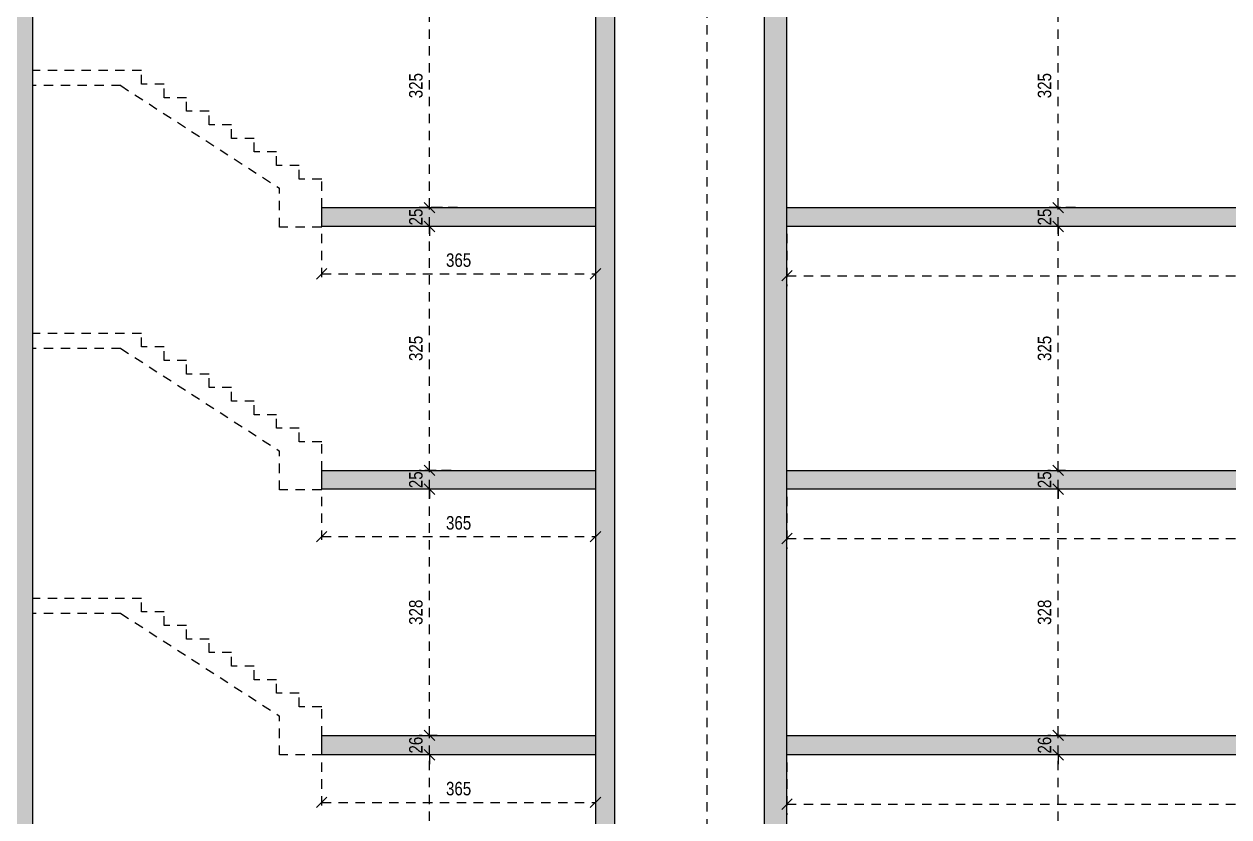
# Model space of a CAD drawing. Header units: millimetres. Extents: x -2171 to 1563, y -1758 to -1505.
# Drawn here: x 955.69 to 971.75, y -1622.66 to -1612.1 of the extents above; entities that cross this region are included whole.
import ezdxf

# ---------------------------------------------------------------- set-up
doc = ezdxf.new("R2010")
doc.units = ezdxf.units.MM
doc.header["$PDMODE"] = 32
for name, pattern in [('DASHED2', [0.375, 0.25, -0.125]), ('HIDDEN', [0.375, 0.25, -0.125]), ('HIDDEN2', [0.1875, 0.125, -0.0625])]:
    doc.linetypes.add(name, pattern=pattern)
doc.layers.get('Defpoints').update_dxf_attribs({"color": 6})
for name, color, linetype in [('AM_5', 7, 'Continuous'), ('Sect_Fill', 7, 'Continuous'), ('Sect_Line_Bold', 7, 'Continuous'), ('STAIRS', 9, 'Continuous')]:
    doc.layers.add(name, color=color, linetype=linetype)
doc.styles.add('1-100', font='arial.ttf', dxfattribs={"width": 0.8})
doc.dimstyles.new('Copy of 1-100', dxfattribs={"dimtxt": 0.18, "dimasz": 0.14, "dimexe": 0.14, "dimexo": 0.1, "dimgap": 0.09, "dimtad": 1, "dimdec": 0, "dimlfac": 100, "dimrnd": 5, "dimzin": 5, "dimdsep": 46, "dimtxsty": '1-100', "dimblk": 'OBLIQUE', "dimcen": 0.09, "dimclrd": 1, "dimclre": 1, "dimclrt": 2, "dimadec": 0, "dimazin": 0, "dimtfac": 1, "dimtdec": 0, "dimtix": 1, "dimtmove": 2, "dimatfit": 3, "dimfxl": 5, "dimfxlon": 1, "dimtolj": 1, "dimtzin": 5, "dimarcsym": 0})

# ---------------------------------------------------------------- blocks, each defined once
blk = doc.blocks.new('_Oblique')
at = {"color": 0, "linetype": 'ByBlock', "lineweight": -2}
blk.add_line((-0.5, -0.5), (0.5, 0.5), dxfattribs=at)
blk = doc.blocks.new('*D918')
at = {"layer": 'AM_5', "color": 1, "linetype": 'HIDDEN2', "lineweight": -2, "ltscale": 0.5, "transparency": 16777216}
blk.add_line((961.195, -1621.834), (960.955, -1621.834), dxfattribs=at)
at = {"layer": 'AM_5', "color": 1, "linetype": 'DASHED2', "lineweight": -2, "ltscale": 0.5, "transparency": 16777216}
blk.add_line((961.095, -1624.514), (961.095, -1621.834), dxfattribs=at)
at = {"layer": 'AM_5', "color": 1, "linetype": 'HIDDEN', "lineweight": -2, "ltscale": 0.5, "transparency": 16777216}
blk.add_line((961.337, -1624.514), (960.955, -1624.514), dxfattribs=at)
at = {"layer": 'Defpoints', "color": 0, "ltscale": 0.5, "transparency": 16777216}
for p in [(961.095, -1621.834), (961.295, -1621.834), (961.437, -1624.514)]:
    blk.add_point(p, dxfattribs=at)
at = {"layer": 'AM_5', "color": 1, "lineweight": -2, "ltscale": 0.5, "transparency": 16777216, "xscale": 0.14, "yscale": 0.14, "zscale": 0.14}
for p, rotation in [((961.095, -1621.834), 90), ((961.095, -1624.514), 270)]:
    blk.add_blockref('_Oblique', p, dxfattribs=dict(at, rotation=rotation))
at = {"layer": 'AM_5', "color": 2, "ltscale": 0.5, "transparency": 16777216, "insert": (960.913, -1623.174), "char_height": 0.18, "attachment_point": 5, "rotation": 90, "style": '1-100'}
blk.add_mtext('\\A1;268', dxfattribs=at)
blk = doc.blocks.new('*D919')
at = {"layer": 'AM_5', "color": 1, "linetype": 'HIDDEN2', "lineweight": -2, "ltscale": 0.5, "transparency": 16777216}
blk.add_line((961.195, -1621.574), (960.955, -1621.574), dxfattribs=at)
at = {"layer": 'AM_5', "color": 1, "linetype": 'DASHED2', "lineweight": -2, "ltscale": 0.5, "transparency": 16777216}
for p, q in [((961.095, -1621.574), (961.095, -1621.434)), ((961.095, -1621.834), (961.095, -1621.574)), ((961.095, -1621.834), (961.095, -1621.974))]:
    blk.add_line(p, q, dxfattribs=at)
at = {"layer": 'AM_5', "color": 1, "linetype": 'HIDDEN', "lineweight": -2, "ltscale": 0.5, "transparency": 16777216}
blk.add_line((961.195, -1621.834), (960.955, -1621.834), dxfattribs=at)
at = {"layer": 'Defpoints', "color": 0, "ltscale": 0.5, "transparency": 16777216}
for p in [(961.095, -1621.574), (961.295, -1621.574), (961.295, -1621.834)]:
    blk.add_point(p, dxfattribs=at)
at = {"layer": 'AM_5', "color": 1, "lineweight": -2, "ltscale": 0.5, "transparency": 16777216, "xscale": 0.14, "yscale": 0.14, "zscale": 0.14}
for p, rotation in [((961.095, -1621.574), 270), ((961.095, -1621.834), 90)]:
    blk.add_blockref('_Oblique', p, dxfattribs=dict(at, rotation=rotation))
at = {"layer": 'AM_5', "color": 2, "ltscale": 0.5, "transparency": 16777216, "insert": (960.913, -1621.704), "char_height": 0.18, "attachment_point": 5, "rotation": 90, "style": '1-100'}
blk.add_mtext('\\A1;26', dxfattribs=at)
blk = doc.blocks.new('*D920')
at = {"layer": 'AM_5', "color": 1, "linetype": 'HIDDEN2', "lineweight": -2, "ltscale": 0.5, "transparency": 16777216}
blk.add_line((961.43, -1618.294), (960.955, -1618.294), dxfattribs=at)
at = {"layer": 'AM_5', "color": 1, "linetype": 'DASHED2', "lineweight": -2, "ltscale": 0.5, "transparency": 16777216}
blk.add_line((961.095, -1621.574), (961.095, -1618.294), dxfattribs=at)
at = {"layer": 'AM_5', "color": 1, "linetype": 'HIDDEN', "lineweight": -2, "ltscale": 0.5, "transparency": 16777216}
blk.add_line((961.195, -1621.574), (960.955, -1621.574), dxfattribs=at)
at = {"layer": 'Defpoints', "color": 0, "ltscale": 0.5, "transparency": 16777216}
for p in [(961.095, -1618.294), (961.53, -1618.294), (961.295, -1621.574)]:
    blk.add_point(p, dxfattribs=at)
at = {"layer": 'AM_5', "color": 1, "lineweight": -2, "ltscale": 0.5, "transparency": 16777216, "xscale": 0.14, "yscale": 0.14, "zscale": 0.14}
for p, rotation in [((961.095, -1618.294), 90), ((961.095, -1621.574), 270)]:
    blk.add_blockref('_Oblique', p, dxfattribs=dict(at, rotation=rotation))
at = {"layer": 'AM_5', "color": 2, "ltscale": 0.5, "transparency": 16777216, "insert": (960.913, -1619.934), "char_height": 0.18, "attachment_point": 5, "rotation": 90, "style": '1-100'}
blk.add_mtext('\\A1;328', dxfattribs=at)
blk = doc.blocks.new('*D921')
at = {"layer": 'AM_5', "color": 1, "linetype": 'HIDDEN2', "lineweight": -2, "ltscale": 0.5, "transparency": 16777216}
blk.add_line((961.381, -1618.044), (960.955, -1618.044), dxfattribs=at)
at = {"layer": 'AM_5', "color": 1, "linetype": 'DASHED2', "lineweight": -2, "ltscale": 0.5, "transparency": 16777216}
for p, q in [((961.095, -1618.044), (961.095, -1617.904)), ((961.095, -1618.294), (961.095, -1618.044)), ((961.095, -1618.294), (961.095, -1618.434))]:
    blk.add_line(p, q, dxfattribs=at)
at = {"layer": 'AM_5', "color": 1, "linetype": 'HIDDEN', "lineweight": -2, "ltscale": 0.5, "transparency": 16777216}
blk.add_line((961.43, -1618.294), (960.955, -1618.294), dxfattribs=at)
at = {"layer": 'Defpoints', "color": 0, "ltscale": 0.5, "transparency": 16777216}
for p in [(961.095, -1618.044), (961.481, -1618.044), (961.53, -1618.294)]:
    blk.add_point(p, dxfattribs=at)
at = {"layer": 'AM_5', "color": 1, "lineweight": -2, "ltscale": 0.5, "transparency": 16777216, "xscale": 0.14, "yscale": 0.14, "zscale": 0.14}
for p, rotation in [((961.095, -1618.044), 270), ((961.095, -1618.294), 90)]:
    blk.add_blockref('_Oblique', p, dxfattribs=dict(at, rotation=rotation))
at = {"layer": 'AM_5', "color": 2, "ltscale": 0.5, "transparency": 16777216, "insert": (960.913, -1618.169), "char_height": 0.18, "attachment_point": 5, "rotation": 90, "style": '1-100'}
blk.add_mtext('\\A1;25', dxfattribs=at)
blk = doc.blocks.new('*D922')
at = {"layer": 'AM_5', "color": 1, "linetype": 'HIDDEN2', "lineweight": -2, "ltscale": 0.5, "transparency": 16777216}
blk.add_line((961.451, -1614.794), (960.955, -1614.794), dxfattribs=at)
at = {"layer": 'AM_5', "color": 1, "linetype": 'DASHED2', "lineweight": -2, "ltscale": 0.5, "transparency": 16777216}
blk.add_line((961.095, -1618.044), (961.095, -1614.794), dxfattribs=at)
at = {"layer": 'AM_5', "color": 1, "linetype": 'HIDDEN', "lineweight": -2, "ltscale": 0.5, "transparency": 16777216}
blk.add_line((961.381, -1618.044), (960.955, -1618.044), dxfattribs=at)
at = {"layer": 'Defpoints', "color": 0, "ltscale": 0.5, "transparency": 16777216}
for p in [(961.095, -1614.794), (961.551, -1614.794), (961.481, -1618.044)]:
    blk.add_point(p, dxfattribs=at)
at = {"layer": 'AM_5', "color": 1, "lineweight": -2, "ltscale": 0.5, "transparency": 16777216, "xscale": 0.14, "yscale": 0.14, "zscale": 0.14}
for p, rotation in [((961.095, -1614.794), 90), ((961.095, -1618.044), 270)]:
    blk.add_blockref('_Oblique', p, dxfattribs=dict(at, rotation=rotation))
at = {"layer": 'AM_5', "color": 2, "ltscale": 0.5, "transparency": 16777216, "insert": (960.913, -1616.419), "char_height": 0.18, "attachment_point": 5, "rotation": 90, "style": '1-100'}
blk.add_mtext('\\A1;325', dxfattribs=at)
blk = doc.blocks.new('*D923')
at = {"layer": 'AM_5', "color": 1, "linetype": 'DASHED2', "lineweight": -2, "ltscale": 0.5, "transparency": 16777216}
for p, q in [((961.095, -1614.544), (961.095, -1614.404)), ((961.095, -1614.794), (961.095, -1614.544)), ((961.095, -1614.794), (961.095, -1614.934))]:
    blk.add_line(p, q, dxfattribs=at)
at = {"layer": 'AM_5', "color": 1, "linetype": 'HIDDEN2', "lineweight": -2, "ltscale": 0.5, "transparency": 16777216}
blk.add_line((961.468, -1614.544), (960.955, -1614.544), dxfattribs=at)
at = {"layer": 'AM_5', "color": 1, "linetype": 'HIDDEN', "lineweight": -2, "ltscale": 0.5, "transparency": 16777216}
blk.add_line((961.451, -1614.794), (960.955, -1614.794), dxfattribs=at)
at = {"layer": 'Defpoints', "color": 0, "ltscale": 0.5, "transparency": 16777216}
for p in [(961.095, -1614.544), (961.568, -1614.544), (961.551, -1614.794)]:
    blk.add_point(p, dxfattribs=at)
at = {"layer": 'AM_5', "color": 1, "lineweight": -2, "ltscale": 0.5, "transparency": 16777216, "xscale": 0.14, "yscale": 0.14, "zscale": 0.14}
for p, rotation in [((961.095, -1614.544), 270), ((961.095, -1614.794), 90)]:
    blk.add_blockref('_Oblique', p, dxfattribs=dict(at, rotation=rotation))
at = {"layer": 'AM_5', "color": 2, "ltscale": 0.5, "transparency": 16777216, "insert": (960.913, -1614.669), "char_height": 0.18, "attachment_point": 5, "rotation": 90, "style": '1-100'}
blk.add_mtext('\\A1;25', dxfattribs=at)
blk = doc.blocks.new('*D924')
at = {"layer": 'AM_5', "color": 1, "linetype": 'HIDDEN2', "lineweight": -2, "ltscale": 0.5, "transparency": 16777216}
blk.add_line((961.319, -1611.294), (960.955, -1611.294), dxfattribs=at)
at = {"layer": 'AM_5', "color": 1, "linetype": 'DASHED2', "lineweight": -2, "ltscale": 0.5, "transparency": 16777216}
blk.add_line((961.095, -1614.544), (961.095, -1611.294), dxfattribs=at)
at = {"layer": 'AM_5', "color": 1, "linetype": 'HIDDEN', "lineweight": -2, "ltscale": 0.5, "transparency": 16777216}
blk.add_line((961.468, -1614.544), (960.955, -1614.544), dxfattribs=at)
at = {"layer": 'Defpoints', "color": 0, "ltscale": 0.5, "transparency": 16777216}
for p in [(961.095, -1611.294), (961.419, -1611.294), (961.568, -1614.544)]:
    blk.add_point(p, dxfattribs=at)
at = {"layer": 'AM_5', "color": 1, "lineweight": -2, "ltscale": 0.5, "transparency": 16777216, "xscale": 0.14, "yscale": 0.14, "zscale": 0.14}
for p, rotation in [((961.095, -1611.294), 90), ((961.095, -1614.544), 270)]:
    blk.add_blockref('_Oblique', p, dxfattribs=dict(at, rotation=rotation))
at = {"layer": 'AM_5', "color": 2, "ltscale": 0.5, "transparency": 16777216, "insert": (960.913, -1612.919), "char_height": 0.18, "attachment_point": 5, "rotation": 90, "style": '1-100'}
blk.add_mtext('\\A1;325', dxfattribs=at)
blk = doc.blocks.new('*D939')
at = {"layer": 'AM_5', "color": 1, "linetype": 'HIDDEN', "lineweight": -2, "ltscale": 0.5, "transparency": 16777216}
blk.add_line((965.857, -1618.394), (965.857, -1619.091), dxfattribs=at)
at = {"layer": 'AM_5', "color": 1, "linetype": 'HIDDEN2', "lineweight": -2, "ltscale": 0.5, "transparency": 16777216}
blk.add_line((980.557, -1618.394), (980.557, -1619.091), dxfattribs=at)
at = {"layer": 'AM_5', "color": 1, "linetype": 'DASHED2', "lineweight": -2, "ltscale": 0.5, "transparency": 16777216}
blk.add_line((965.857, -1618.951), (980.557, -1618.951), dxfattribs=at)
at = {"layer": 'Defpoints', "color": 0, "ltscale": 0.5, "transparency": 16777216}
for p in [(965.857, -1618.294), (980.557, -1618.294), (980.557, -1618.951)]:
    blk.add_point(p, dxfattribs=at)
at = {"layer": 'AM_5', "color": 1, "lineweight": -2, "ltscale": 0.5, "transparency": 16777216, "xscale": 0.14, "yscale": 0.14, "zscale": 0.14, "rotation": 180}
blk.add_blockref('_Oblique', (965.857, -1618.951), dxfattribs=at)
at = {"layer": 'AM_5', "color": 1, "lineweight": -2, "ltscale": 0.5, "transparency": 16777216, "xscale": 0.14, "yscale": 0.14, "zscale": 0.14}
blk.add_blockref('_Oblique', (980.557, -1618.951), dxfattribs=at)
at = {"layer": 'AM_5', "color": 2, "ltscale": 0.5, "transparency": 16777216, "insert": (973.207, -1618.743), "char_height": 0.18, "attachment_point": 5, "style": '1-100'}
blk.add_mtext('\\A1;1470 (μεταβλητή)', dxfattribs=at)
blk = doc.blocks.new('*D958')
at = {"layer": 'AM_5', "color": 1, "linetype": 'HIDDEN', "lineweight": -2, "ltscale": 0.5, "transparency": 16777216}
blk.add_line((965.857, -1614.894), (965.857, -1615.591), dxfattribs=at)
at = {"layer": 'AM_5', "color": 1, "linetype": 'HIDDEN2', "lineweight": -2, "ltscale": 0.5, "transparency": 16777216}
blk.add_line((980.057, -1614.894), (980.057, -1615.591), dxfattribs=at)
at = {"layer": 'AM_5', "color": 1, "linetype": 'DASHED2', "lineweight": -2, "ltscale": 0.5, "transparency": 16777216}
blk.add_line((965.857, -1615.451), (980.057, -1615.451), dxfattribs=at)
at = {"layer": 'Defpoints', "color": 0, "ltscale": 0.5, "transparency": 16777216}
for p in [(965.857, -1614.794), (980.057, -1614.794), (980.057, -1615.451)]:
    blk.add_point(p, dxfattribs=at)
at = {"layer": 'AM_5', "color": 1, "lineweight": -2, "ltscale": 0.5, "transparency": 16777216, "xscale": 0.14, "yscale": 0.14, "zscale": 0.14, "rotation": 180}
blk.add_blockref('_Oblique', (965.857, -1615.451), dxfattribs=at)
at = {"layer": 'AM_5', "color": 1, "lineweight": -2, "ltscale": 0.5, "transparency": 16777216, "xscale": 0.14, "yscale": 0.14, "zscale": 0.14}
blk.add_blockref('_Oblique', (980.057, -1615.451), dxfattribs=at)
at = {"layer": 'AM_5', "color": 2, "ltscale": 0.5, "transparency": 16777216, "insert": (972.957, -1615.243), "char_height": 0.18, "attachment_point": 5, "style": '1-100'}
blk.add_mtext('\\A1;1420 (μεταβλητή)', dxfattribs=at)
blk = doc.blocks.new('*D977')
at = {"layer": 'AM_5', "color": 1, "linetype": 'HIDDEN', "lineweight": -2, "ltscale": 0.5, "transparency": 16777216}
blk.add_line((965.857, -1621.934), (965.857, -1622.631), dxfattribs=at)
at = {"layer": 'AM_5', "color": 1, "linetype": 'HIDDEN2', "lineweight": -2, "ltscale": 0.5, "transparency": 16777216}
blk.add_line((982.568, -1621.934), (982.568, -1622.631), dxfattribs=at)
at = {"layer": 'AM_5', "color": 1, "linetype": 'DASHED2', "lineweight": -2, "ltscale": 0.5, "transparency": 16777216}
blk.add_line((965.857, -1622.491), (982.568, -1622.491), dxfattribs=at)
at = {"layer": 'Defpoints', "color": 0, "ltscale": 0.5, "transparency": 16777216}
for p in [(965.857, -1621.834), (982.568, -1621.834), (982.568, -1622.491)]:
    blk.add_point(p, dxfattribs=at)
at = {"layer": 'AM_5', "color": 1, "lineweight": -2, "ltscale": 0.5, "transparency": 16777216, "xscale": 0.14, "yscale": 0.14, "zscale": 0.14, "rotation": 180}
blk.add_blockref('_Oblique', (965.857, -1622.491), dxfattribs=at)
at = {"layer": 'AM_5', "color": 1, "lineweight": -2, "ltscale": 0.5, "transparency": 16777216, "xscale": 0.14, "yscale": 0.14, "zscale": 0.14}
blk.add_blockref('_Oblique', (982.568, -1622.491), dxfattribs=at)
at = {"layer": 'AM_5', "color": 2, "ltscale": 0.5, "transparency": 16777216, "insert": (974.212, -1622.283), "char_height": 0.18, "attachment_point": 5, "style": '1-100'}
blk.add_mtext('\\A1;1670 (μεταβλητή)', dxfattribs=at)
blk = doc.blocks.new('*D1011')
at = {"layer": 'AM_5', "color": 1, "linetype": 'HIDDEN2', "lineweight": -2, "ltscale": 0.5, "transparency": 16777216}
blk.add_line((969.571, -1621.834), (969.332, -1621.834), dxfattribs=at)
at = {"layer": 'AM_5', "color": 1, "linetype": 'DASHED2', "lineweight": -2, "ltscale": 0.5, "transparency": 16777216}
blk.add_line((969.472, -1624.514), (969.472, -1621.834), dxfattribs=at)
at = {"layer": 'AM_5', "color": 1, "linetype": 'HIDDEN', "lineweight": -2, "ltscale": 0.5, "transparency": 16777216}
blk.add_line((969.714, -1624.514), (969.332, -1624.514), dxfattribs=at)
at = {"layer": 'Defpoints', "color": 0, "ltscale": 0.5, "transparency": 16777216}
for p in [(969.472, -1621.834), (969.671, -1621.834), (969.814, -1624.514)]:
    blk.add_point(p, dxfattribs=at)
at = {"layer": 'AM_5', "color": 1, "lineweight": -2, "ltscale": 0.5, "transparency": 16777216, "xscale": 0.14, "yscale": 0.14, "zscale": 0.14}
for p, rotation in [((969.472, -1621.834), 90), ((969.472, -1624.514), 270)]:
    blk.add_blockref('_Oblique', p, dxfattribs=dict(at, rotation=rotation))
at = {"layer": 'AM_5', "color": 2, "ltscale": 0.5, "transparency": 16777216, "insert": (969.29, -1623.174), "char_height": 0.18, "attachment_point": 5, "rotation": 90, "style": '1-100'}
blk.add_mtext('\\A1;270', dxfattribs=at)
blk = doc.blocks.new('*D1012')
at = {"layer": 'AM_5', "color": 1, "linetype": 'HIDDEN2', "lineweight": -2, "ltscale": 0.5, "transparency": 16777216}
blk.add_line((969.571, -1621.574), (969.332, -1621.574), dxfattribs=at)
at = {"layer": 'AM_5', "color": 1, "linetype": 'DASHED2', "lineweight": -2, "ltscale": 0.5, "transparency": 16777216}
for p, q in [((969.472, -1621.574), (969.472, -1621.434)), ((969.472, -1621.834), (969.472, -1621.574)), ((969.472, -1621.834), (969.472, -1621.974))]:
    blk.add_line(p, q, dxfattribs=at)
at = {"layer": 'AM_5', "color": 1, "linetype": 'HIDDEN', "lineweight": -2, "ltscale": 0.5, "transparency": 16777216}
blk.add_line((969.571, -1621.834), (969.332, -1621.834), dxfattribs=at)
at = {"layer": 'Defpoints', "color": 0, "ltscale": 0.5, "transparency": 16777216}
for p in [(969.472, -1621.574), (969.671, -1621.574), (969.671, -1621.834)]:
    blk.add_point(p, dxfattribs=at)
at = {"layer": 'AM_5', "color": 1, "lineweight": -2, "ltscale": 0.5, "transparency": 16777216, "xscale": 0.14, "yscale": 0.14, "zscale": 0.14}
for p, rotation in [((969.472, -1621.574), 270), ((969.472, -1621.834), 90)]:
    blk.add_blockref('_Oblique', p, dxfattribs=dict(at, rotation=rotation))
at = {"layer": 'AM_5', "color": 2, "ltscale": 0.5, "transparency": 16777216, "insert": (969.29, -1621.704), "char_height": 0.18, "attachment_point": 5, "rotation": 90, "style": '1-100'}
blk.add_mtext('\\A1;26', dxfattribs=at)
blk = doc.blocks.new('*D1013')
at = {"layer": 'AM_5', "color": 1, "linetype": 'HIDDEN2', "lineweight": -2, "ltscale": 0.5, "transparency": 16777216}
blk.add_line((969.561, -1618.294), (969.332, -1618.294), dxfattribs=at)
at = {"layer": 'AM_5', "color": 1, "linetype": 'DASHED2', "lineweight": -2, "ltscale": 0.5, "transparency": 16777216}
blk.add_line((969.472, -1621.574), (969.472, -1618.294), dxfattribs=at)
at = {"layer": 'AM_5', "color": 1, "linetype": 'HIDDEN', "lineweight": -2, "ltscale": 0.5, "transparency": 16777216}
blk.add_line((969.571, -1621.574), (969.332, -1621.574), dxfattribs=at)
at = {"layer": 'Defpoints', "color": 0, "ltscale": 0.5, "transparency": 16777216}
for p in [(969.472, -1618.294), (969.661, -1618.294), (969.671, -1621.574)]:
    blk.add_point(p, dxfattribs=at)
at = {"layer": 'AM_5', "color": 1, "lineweight": -2, "ltscale": 0.5, "transparency": 16777216, "xscale": 0.14, "yscale": 0.14, "zscale": 0.14}
for p, rotation in [((969.472, -1618.294), 90), ((969.472, -1621.574), 270)]:
    blk.add_blockref('_Oblique', p, dxfattribs=dict(at, rotation=rotation))
at = {"layer": 'AM_5', "color": 2, "ltscale": 0.5, "transparency": 16777216, "insert": (969.29, -1619.934), "char_height": 0.18, "attachment_point": 5, "rotation": 90, "style": '1-100'}
blk.add_mtext('\\A1;328', dxfattribs=at)
blk = doc.blocks.new('*D1014')
at = {"layer": 'AM_5', "color": 1, "linetype": 'HIDDEN2', "lineweight": -2, "ltscale": 0.5, "transparency": 16777216}
blk.add_line((969.567, -1618.044), (969.332, -1618.044), dxfattribs=at)
at = {"layer": 'AM_5', "color": 1, "linetype": 'DASHED2', "lineweight": -2, "ltscale": 0.5, "transparency": 16777216}
for p, q in [((969.472, -1618.044), (969.472, -1617.904)), ((969.472, -1618.294), (969.472, -1618.044)), ((969.472, -1618.294), (969.472, -1618.434))]:
    blk.add_line(p, q, dxfattribs=at)
at = {"layer": 'AM_5', "color": 1, "linetype": 'HIDDEN', "lineweight": -2, "ltscale": 0.5, "transparency": 16777216}
blk.add_line((969.561, -1618.294), (969.332, -1618.294), dxfattribs=at)
at = {"layer": 'Defpoints', "color": 0, "ltscale": 0.5, "transparency": 16777216}
for p in [(969.472, -1618.044), (969.667, -1618.044), (969.661, -1618.294)]:
    blk.add_point(p, dxfattribs=at)
at = {"layer": 'AM_5', "color": 1, "lineweight": -2, "ltscale": 0.5, "transparency": 16777216, "xscale": 0.14, "yscale": 0.14, "zscale": 0.14}
for p, rotation in [((969.472, -1618.044), 270), ((969.472, -1618.294), 90)]:
    blk.add_blockref('_Oblique', p, dxfattribs=dict(at, rotation=rotation))
at = {"layer": 'AM_5', "color": 2, "ltscale": 0.5, "transparency": 16777216, "insert": (969.29, -1618.169), "char_height": 0.18, "attachment_point": 5, "rotation": 90, "style": '1-100'}
blk.add_mtext('\\A1;25', dxfattribs=at)
blk = doc.blocks.new('*D1015')
at = {"layer": 'AM_5', "color": 1, "linetype": 'HIDDEN2', "lineweight": -2, "ltscale": 0.5, "transparency": 16777216}
blk.add_line((969.694, -1614.794), (969.332, -1614.794), dxfattribs=at)
at = {"layer": 'AM_5', "color": 1, "linetype": 'DASHED2', "lineweight": -2, "ltscale": 0.5, "transparency": 16777216}
blk.add_line((969.472, -1618.044), (969.472, -1614.794), dxfattribs=at)
at = {"layer": 'AM_5', "color": 1, "linetype": 'HIDDEN', "lineweight": -2, "ltscale": 0.5, "transparency": 16777216}
blk.add_line((969.567, -1618.044), (969.332, -1618.044), dxfattribs=at)
at = {"layer": 'Defpoints', "color": 0, "ltscale": 0.5, "transparency": 16777216}
for p in [(969.472, -1614.794), (969.794, -1614.794), (969.667, -1618.044)]:
    blk.add_point(p, dxfattribs=at)
at = {"layer": 'AM_5', "color": 1, "lineweight": -2, "ltscale": 0.5, "transparency": 16777216, "xscale": 0.14, "yscale": 0.14, "zscale": 0.14}
for p, rotation in [((969.472, -1614.794), 90), ((969.472, -1618.044), 270)]:
    blk.add_blockref('_Oblique', p, dxfattribs=dict(at, rotation=rotation))
at = {"layer": 'AM_5', "color": 2, "ltscale": 0.5, "transparency": 16777216, "insert": (969.29, -1616.419), "char_height": 0.18, "attachment_point": 5, "rotation": 90, "style": '1-100'}
blk.add_mtext('\\A1;325', dxfattribs=at)
blk = doc.blocks.new('*D1016')
at = {"layer": 'AM_5', "color": 1, "linetype": 'DASHED2', "lineweight": -2, "ltscale": 0.5, "transparency": 16777216}
for p, q in [((969.472, -1614.544), (969.472, -1614.404)), ((969.472, -1614.794), (969.472, -1614.544)), ((969.472, -1614.794), (969.472, -1614.934))]:
    blk.add_line(p, q, dxfattribs=at)
at = {"layer": 'AM_5', "color": 1, "linetype": 'HIDDEN2', "lineweight": -2, "ltscale": 0.5, "transparency": 16777216}
blk.add_line((969.7, -1614.544), (969.332, -1614.544), dxfattribs=at)
at = {"layer": 'AM_5', "color": 1, "linetype": 'HIDDEN', "lineweight": -2, "ltscale": 0.5, "transparency": 16777216}
blk.add_line((969.694, -1614.794), (969.332, -1614.794), dxfattribs=at)
at = {"layer": 'Defpoints', "color": 0, "ltscale": 0.5, "transparency": 16777216}
for p in [(969.472, -1614.544), (969.8, -1614.544), (969.794, -1614.794)]:
    blk.add_point(p, dxfattribs=at)
at = {"layer": 'AM_5', "color": 1, "lineweight": -2, "ltscale": 0.5, "transparency": 16777216, "xscale": 0.14, "yscale": 0.14, "zscale": 0.14}
for p, rotation in [((969.472, -1614.544), 270), ((969.472, -1614.794), 90)]:
    blk.add_blockref('_Oblique', p, dxfattribs=dict(at, rotation=rotation))
at = {"layer": 'AM_5', "color": 2, "ltscale": 0.5, "transparency": 16777216, "insert": (969.29, -1614.669), "char_height": 0.18, "attachment_point": 5, "rotation": 90, "style": '1-100'}
blk.add_mtext('\\A1;25', dxfattribs=at)
blk = doc.blocks.new('*D1017')
at = {"layer": 'AM_5', "color": 1, "linetype": 'HIDDEN2', "lineweight": -2, "ltscale": 0.5, "transparency": 16777216}
blk.add_line((969.687, -1611.294), (969.332, -1611.294), dxfattribs=at)
at = {"layer": 'AM_5', "color": 1, "linetype": 'DASHED2', "lineweight": -2, "ltscale": 0.5, "transparency": 16777216}
blk.add_line((969.472, -1614.544), (969.472, -1611.294), dxfattribs=at)
at = {"layer": 'AM_5', "color": 1, "linetype": 'HIDDEN', "lineweight": -2, "ltscale": 0.5, "transparency": 16777216}
blk.add_line((969.7, -1614.544), (969.332, -1614.544), dxfattribs=at)
at = {"layer": 'Defpoints', "color": 0, "ltscale": 0.5, "transparency": 16777216}
for p in [(969.472, -1611.294), (969.787, -1611.294), (969.8, -1614.544)]:
    blk.add_point(p, dxfattribs=at)
at = {"layer": 'AM_5', "color": 1, "lineweight": -2, "ltscale": 0.5, "transparency": 16777216, "xscale": 0.14, "yscale": 0.14, "zscale": 0.14}
for p, rotation in [((969.472, -1611.294), 90), ((969.472, -1614.544), 270)]:
    blk.add_blockref('_Oblique', p, dxfattribs=dict(at, rotation=rotation))
at = {"layer": 'AM_5', "color": 2, "ltscale": 0.5, "transparency": 16777216, "insert": (969.29, -1612.919), "char_height": 0.18, "attachment_point": 5, "rotation": 90, "style": '1-100'}
blk.add_mtext('\\A1;325', dxfattribs=at)
blk = doc.blocks.new('*D1027')
at = {"layer": 'AM_5', "color": 1, "linetype": 'HIDDEN2', "lineweight": -2, "ltscale": 0.5, "transparency": 16777216}
blk.add_line((964.523, -1596.264), (964.933, -1596.264), dxfattribs=at)
at = {"layer": 'AM_5', "color": 1, "linetype": 'DASHED2', "lineweight": -2, "ltscale": 0.5, "transparency": 16777216}
blk.add_line((964.793, -1624.614), (964.793, -1596.264), dxfattribs=at)
at = {"layer": 'AM_5', "color": 1, "linetype": 'HIDDEN', "lineweight": -2, "ltscale": 0.5, "transparency": 16777216}
blk.add_line((964.657, -1624.614), (964.933, -1624.614), dxfattribs=at)
at = {"layer": 'Defpoints', "color": 0, "ltscale": 0.5, "transparency": 16777216}
for p in [(964.423, -1596.264), (964.793, -1596.264), (964.557, -1624.614)]:
    blk.add_point(p, dxfattribs=at)
at = {"layer": 'AM_5', "color": 1, "lineweight": -2, "ltscale": 0.5, "transparency": 16777216, "xscale": 0.14, "yscale": 0.14, "zscale": 0.14}
for p, rotation in [((964.793, -1596.264), 90), ((964.793, -1624.614), 270)]:
    blk.add_blockref('_Oblique', p, dxfattribs=dict(at, rotation=rotation))
at = {"layer": 'AM_5', "color": 2, "ltscale": 0.5, "transparency": 16777216, "insert": (964.611, -1610.439), "char_height": 0.18, "attachment_point": 5, "rotation": 90, "style": '1-100'}
blk.add_mtext('\\A1;2835', dxfattribs=at)
blk = doc.blocks.new('*D1033')
at = {"layer": 'AM_5', "color": 1, "linetype": 'HIDDEN', "lineweight": -2, "ltscale": 0.5, "transparency": 16777216}
blk.add_line((959.657, -1614.894), (959.657, -1615.566), dxfattribs=at)
at = {"layer": 'AM_5', "color": 1, "linetype": 'HIDDEN2', "lineweight": -2, "ltscale": 0.5, "transparency": 16777216}
blk.add_line((963.307, -1614.894), (963.307, -1615.566), dxfattribs=at)
at = {"layer": 'AM_5', "color": 1, "linetype": 'DASHED2', "lineweight": -2, "ltscale": 0.5, "transparency": 16777216}
blk.add_line((959.657, -1615.426), (963.307, -1615.426), dxfattribs=at)
at = {"layer": 'Defpoints', "color": 0, "ltscale": 0.5, "transparency": 16777216}
for p in [(959.657, -1614.794), (963.307, -1614.794), (963.307, -1615.426)]:
    blk.add_point(p, dxfattribs=at)
at = {"layer": 'AM_5', "color": 1, "lineweight": -2, "ltscale": 0.5, "transparency": 16777216, "xscale": 0.14, "yscale": 0.14, "zscale": 0.14, "rotation": 180}
blk.add_blockref('_Oblique', (959.657, -1615.426), dxfattribs=at)
at = {"layer": 'AM_5', "color": 1, "lineweight": -2, "ltscale": 0.5, "transparency": 16777216, "xscale": 0.14, "yscale": 0.14, "zscale": 0.14}
blk.add_blockref('_Oblique', (963.307, -1615.426), dxfattribs=at)
at = {"layer": 'AM_5', "color": 2, "ltscale": 0.5, "transparency": 16777216, "insert": (961.482, -1615.244), "char_height": 0.18, "attachment_point": 5, "style": '1-100'}
blk.add_mtext('\\A1;365', dxfattribs=at)
blk = doc.blocks.new('*D1034')
at = {"layer": 'AM_5', "color": 1, "linetype": 'HIDDEN', "lineweight": -2, "ltscale": 0.5, "transparency": 16777216}
blk.add_line((959.657, -1618.394), (959.657, -1619.066), dxfattribs=at)
at = {"layer": 'AM_5', "color": 1, "linetype": 'HIDDEN2', "lineweight": -2, "ltscale": 0.5, "transparency": 16777216}
blk.add_line((963.307, -1618.394), (963.307, -1619.066), dxfattribs=at)
at = {"layer": 'AM_5', "color": 1, "linetype": 'DASHED2', "lineweight": -2, "ltscale": 0.5, "transparency": 16777216}
blk.add_line((959.657, -1618.926), (963.307, -1618.926), dxfattribs=at)
at = {"layer": 'Defpoints', "color": 0, "ltscale": 0.5, "transparency": 16777216}
for p in [(959.657, -1618.294), (963.307, -1618.294), (963.307, -1618.926)]:
    blk.add_point(p, dxfattribs=at)
at = {"layer": 'AM_5', "color": 1, "lineweight": -2, "ltscale": 0.5, "transparency": 16777216, "xscale": 0.14, "yscale": 0.14, "zscale": 0.14, "rotation": 180}
blk.add_blockref('_Oblique', (959.657, -1618.926), dxfattribs=at)
at = {"layer": 'AM_5', "color": 1, "lineweight": -2, "ltscale": 0.5, "transparency": 16777216, "xscale": 0.14, "yscale": 0.14, "zscale": 0.14}
blk.add_blockref('_Oblique', (963.307, -1618.926), dxfattribs=at)
at = {"layer": 'AM_5', "color": 2, "ltscale": 0.5, "transparency": 16777216, "insert": (961.482, -1618.744), "char_height": 0.18, "attachment_point": 5, "style": '1-100'}
blk.add_mtext('\\A1;365', dxfattribs=at)
blk = doc.blocks.new('*D1035')
at = {"layer": 'AM_5', "color": 1, "linetype": 'HIDDEN', "lineweight": -2, "ltscale": 0.5, "transparency": 16777216}
blk.add_line((959.657, -1621.934), (959.657, -1622.606), dxfattribs=at)
at = {"layer": 'AM_5', "color": 1, "linetype": 'HIDDEN2', "lineweight": -2, "ltscale": 0.5, "transparency": 16777216}
blk.add_line((963.307, -1621.934), (963.307, -1622.606), dxfattribs=at)
at = {"layer": 'AM_5', "color": 1, "linetype": 'DASHED2', "lineweight": -2, "ltscale": 0.5, "transparency": 16777216}
blk.add_line((959.657, -1622.466), (963.307, -1622.466), dxfattribs=at)
at = {"layer": 'Defpoints', "color": 0, "ltscale": 0.5, "transparency": 16777216}
for p in [(959.657, -1621.834), (963.307, -1621.834), (963.307, -1622.466)]:
    blk.add_point(p, dxfattribs=at)
at = {"layer": 'AM_5', "color": 1, "lineweight": -2, "ltscale": 0.5, "transparency": 16777216, "xscale": 0.14, "yscale": 0.14, "zscale": 0.14, "rotation": 180}
blk.add_blockref('_Oblique', (959.657, -1622.466), dxfattribs=at)
at = {"layer": 'AM_5', "color": 1, "lineweight": -2, "ltscale": 0.5, "transparency": 16777216, "xscale": 0.14, "yscale": 0.14, "zscale": 0.14}
blk.add_blockref('_Oblique', (963.307, -1622.466), dxfattribs=at)
at = {"layer": 'AM_5', "color": 2, "ltscale": 0.5, "transparency": 16777216, "insert": (961.482, -1622.284), "char_height": 0.18, "attachment_point": 5, "style": '1-100'}
blk.add_mtext('\\A1;365', dxfattribs=at)
blk = doc.blocks.new('*D2194')
at = {"layer": 'AM_5', "color": 1, "linetype": 'HIDDEN2', "lineweight": -2, "ltscale": 0.5, "transparency": 16777216}
blk.add_line((955.507, -1611.105), (955.507, -1605.965), dxfattribs=at)
at = {"layer": 'AM_5', "color": 1, "linetype": 'HIDDEN', "lineweight": -2, "ltscale": 0.5, "transparency": 16777216}
blk.add_line((965.557, -1606.347), (965.557, -1605.965), dxfattribs=at)
at = {"layer": 'AM_5', "color": 1, "linetype": 'DASHED2', "lineweight": -2, "ltscale": 0.5, "transparency": 16777216}
blk.add_line((965.557, -1606.105), (955.507, -1606.105), dxfattribs=at)
at = {"layer": 'Defpoints', "color": 0, "ltscale": 0.5, "transparency": 16777216}
for p in [(955.507, -1606.105), (965.557, -1606.447), (955.507, -1618.518)]:
    blk.add_point(p, dxfattribs=at)
at = {"layer": 'AM_5', "color": 1, "lineweight": -2, "ltscale": 0.5, "transparency": 16777216, "xscale": 0.14, "yscale": 0.14, "zscale": 0.14, "rotation": 180}
blk.add_blockref('_Oblique', (955.507, -1606.105), dxfattribs=at)
at = {"layer": 'AM_5', "color": 1, "lineweight": -2, "ltscale": 0.5, "transparency": 16777216, "xscale": 0.14, "yscale": 0.14, "zscale": 0.14}
blk.add_blockref('_Oblique', (965.557, -1606.105), dxfattribs=at)
at = {"layer": 'AM_5', "color": 2, "ltscale": 0.5, "transparency": 16777216, "insert": (960.532, -1605.923), "char_height": 0.18, "attachment_point": 5, "style": '1-100'}
blk.add_mtext('\\A1;1005', dxfattribs=at)

msp = doc.modelspace()

# ---------------------------------------------------------------- hatches: boundary and pattern name
at = {"layer": 'Sect_Fill', "ltscale": 0.5, "transparency": 33554572}
h = msp.add_hatch(color=7, dxfattribs=at)
h.dxf.hatch_style = 1
h.paths.add_polyline_path([(963.5572, -1596.2639), (963.5572, -1628.9139), (965.5572, -1628.9139), (965.5572, -1596.2639)], flags=16)
h.paths.add_polyline_path([(966.0072, -1629.6139), (966.0072, -1628.9139), (965.8572, -1628.9139), (965.8572, -1596.0639), (963.3072, -1596.0639), (963.3072, -1627.3639), (955.8073, -1627.3639), (955.8073, -1597.2639), (955.5072, -1597.2639), (955.5072, -1628.1639), (963.1572, -1628.1639), (963.1572, -1629.6139)])
at = {"layer": 'Sect_Fill'}
for points in [[(959.6573, -1614.5439), (963.3072, -1614.5439), (963.3072, -1614.7939), (959.6573, -1614.7939)], [(965.8572, -1614.5439), (980.0572, -1614.5439), (980.0572, -1614.7939), (965.8572, -1614.7939)], [(959.6573, -1618.0439), (963.3072, -1618.0439), (963.3072, -1618.2939), (959.6573, -1618.2939)], [(965.8572, -1618.0439), (980.5572, -1618.0439), (980.5572, -1618.2939), (965.8572, -1618.2939)], [(959.6573, -1621.5739), (963.3072, -1621.5739), (963.3072, -1621.8339), (959.6573, -1621.8339)], [(965.8572, -1621.5739), (982.5675, -1621.5739), (982.5675, -1621.8339), (965.8572, -1621.8339)]]:
    msp.add_hatch(color=253, dxfattribs=at).paths.add_polyline_path(points)

# ---------------------------------------------------------------- linework, layer by layer
at = {"layer": 'Sect_Line_Bold', "color": 94}
msp.add_lwpolyline([(966.0072, -1629.6139), (966.0072, -1628.9139), (965.8572, -1628.9139), (965.8572, -1596.0639), (963.3072, -1596.0639), (963.3072, -1627.3639), (955.8073, -1627.3639), (955.8073, -1597.2639), (955.5072, -1597.2639), (955.5072, -1628.1639), (963.1572, -1628.1639), (963.1572, -1629.6139), (966.0072, -1629.6139)], dxfattribs=at)
at = {"layer": 'Sect_Line_Bold', "color": 94, "ltscale": 0.5}
for points in [[(963.5572, -1596.2639), (963.5572, -1628.9139), (965.5572, -1628.9139), (965.5572, -1596.2639)], [(959.6573, -1614.5439), (963.3072, -1614.5439), (963.3072, -1614.7939), (959.6573, -1614.7939)], [(965.8572, -1614.5439), (980.0572, -1614.5439), (980.0572, -1614.7939), (965.8572, -1614.7939)], [(959.6573, -1618.0439), (963.3072, -1618.0439), (963.3072, -1618.2939), (959.6573, -1618.2939)], [(965.8572, -1618.0439), (980.5572, -1618.0439), (980.5572, -1618.2939), (965.8572, -1618.2939)], [(959.6573, -1621.5739), (963.3072, -1621.5739), (963.3072, -1621.8339), (959.6573, -1621.8339)], [(965.8572, -1621.5739), (982.5675, -1621.5739), (982.5675, -1621.8339), (965.8572, -1621.8339)]]:
    msp.add_lwpolyline(points, close=True, dxfattribs=at)
at = {"layer": 'STAIRS', "linetype": 'HIDDEN2'}
for p, q in [((957.2573, -1612.7189), (955.8073, -1612.7189)), ((957.2573, -1612.8995), (957.2573, -1612.7189)), ((957.5573, -1612.8995), (957.2573, -1612.8995)), ((957.5573, -1613.08), (957.5573, -1612.8995)), ((956.9797, -1612.9189), (955.8073, -1612.9189)), ((956.9797, -1612.9189), (959.0973, -1614.2862)), ((957.8572, -1613.08), (957.5573, -1613.08)), ((957.8572, -1613.2606), (957.8572, -1613.08)), ((958.1572, -1613.2606), (957.8572, -1613.2606)), ((958.1572, -1613.4412), (958.1572, -1613.2606)), ((958.4572, -1613.4412), (958.1572, -1613.4412)), ((958.4572, -1613.6217), (958.4572, -1613.4412)), ((958.7572, -1613.6217), (958.4572, -1613.6217)), ((958.7572, -1613.8023), (958.7572, -1613.6217)), ((959.0572, -1613.8023), (958.7572, -1613.8023)), ((959.0572, -1613.9828), (959.0572, -1613.8023)), ((959.3572, -1613.9828), (959.0572, -1613.9828)), ((959.3572, -1614.1634), (959.3572, -1613.9828)), ((959.6573, -1614.1634), (959.3572, -1614.1634)), ((959.6573, -1614.5439), (959.6573, -1614.1634)), ((957.2573, -1616.2189), (955.8073, -1616.2189)), ((957.2573, -1616.3995), (957.2573, -1616.2189)), ((956.9797, -1616.4189), (955.8073, -1616.4189)), ((956.9797, -1616.4189), (959.0973, -1617.7862)), ((957.5573, -1616.3995), (957.2573, -1616.3995)), ((957.5573, -1616.58), (957.5573, -1616.3995)), ((957.8572, -1616.58), (957.5573, -1616.58)), ((957.8572, -1616.7606), (957.8572, -1616.58)), ((958.1572, -1616.7606), (957.8572, -1616.7606)), ((958.1572, -1616.9412), (958.1572, -1616.7606)), ((958.4572, -1616.9412), (958.1572, -1616.9412)), ((958.4572, -1617.1217), (958.4572, -1616.9412)), ((958.7572, -1617.1217), (958.4572, -1617.1217)), ((958.7572, -1617.3023), (958.7572, -1617.1217)), ((959.0572, -1617.3023), (958.7572, -1617.3023)), ((959.0572, -1617.4828), (959.0572, -1617.3023)), ((959.3572, -1617.4828), (959.0572, -1617.4828)), ((959.3572, -1617.6634), (959.3572, -1617.4828)), ((959.6573, -1617.6634), (959.3572, -1617.6634)), ((959.6573, -1618.0439), (959.6573, -1617.6634)), ((957.2573, -1619.7489), (955.8073, -1619.7489)), ((957.2573, -1619.9295), (957.2573, -1619.7489)), ((956.9797, -1619.9489), (955.8073, -1619.9489)), ((956.9797, -1619.9489), (959.0973, -1621.3162)), ((957.5573, -1619.9295), (957.2573, -1619.9295)), ((957.5573, -1620.11), (957.5573, -1619.9295)), ((957.8572, -1620.11), (957.5573, -1620.11)), ((957.8572, -1620.2906), (957.8572, -1620.11)), ((958.1572, -1620.2906), (957.8572, -1620.2906)), ((958.1572, -1620.4712), (958.1572, -1620.2906)), ((958.4572, -1620.4712), (958.1572, -1620.4712)), ((958.4572, -1620.6517), (958.4572, -1620.4712)), ((958.7572, -1620.6517), (958.4572, -1620.6517)), ((958.7572, -1620.8323), (958.7572, -1620.6517)), ((959.0572, -1620.8323), (958.7572, -1620.8323)), ((959.0572, -1621.0128), (959.0572, -1620.8323)), ((959.3572, -1621.0128), (959.0572, -1621.0128)), ((959.3572, -1621.1934), (959.3572, -1621.0128)), ((959.6573, -1621.1934), (959.3572, -1621.1934)), ((959.6573, -1621.5739), (959.6573, -1621.1934))]:
    msp.add_line(p, q, dxfattribs=at)
for points in [[(959.6573, -1614.8039), (959.0973, -1614.8039), (959.0973, -1614.2862)], [(959.6573, -1618.3039), (959.0973, -1618.3039), (959.0973, -1617.7862)], [(959.6573, -1621.8339), (959.0973, -1621.8339), (959.0973, -1621.3162)]]:
    msp.add_lwpolyline(points, dxfattribs=at)

# ---------------------------------------------------------------- dimensions: what is measured, and where the dimension line sits
at = {"layer": 'AM_5', "color": 7, "ltscale": 0.5}
dim = msp.add_linear_dim(base=(964.7934, -1596.2639), p1=(964.5572, -1624.6139), p2=(964.4227, -1596.2639), angle=90, dimstyle='Copy of 1-100', dxfattribs=at)
dim.commit()
dim.dimension.update_dxf_attribs({"geometry": '*D1027', "text_midpoint": (964.6115, -1610.4389)})
at = {"layer": 'AM_5', "color": 1, "ltscale": 0.5}
for base, p1, p2, picture, middle in [((955.5072, -1606.1052), (965.5572, -1606.4466), (955.5072, -1618.5183), '*D2194', (960.5322, -1605.9233)), ((963.3072, -1615.4263), (959.6573, -1614.7939), (963.3072, -1614.7939), '*D1033', (961.4822, -1615.2443)), ((963.3072, -1618.9263), (959.6573, -1618.2939), (963.3072, -1618.2939), '*D1034', (961.4822, -1618.7443)), ((963.3072, -1622.4663), (959.6573, -1621.8339), (963.3072, -1621.8339), '*D1035', (961.4822, -1622.2843))]:
    dim = msp.add_linear_dim(base=base, p1=p1, p2=p2, dimstyle='Copy of 1-100', dxfattribs=at)
    dim.commit()
    dim.dimension.update_dxf_attribs({"geometry": picture, "text_midpoint": middle})
at = {"layer": 'AM_5', "ltscale": 0.5}
for base, p1, p2, picture, middle in [((961.0949, -1611.2939), (961.5681, -1614.5439), (961.4186, -1611.2939), '*D924', (960.913, -1612.9189)), ((961.0949, -1614.5439), (961.5508, -1614.7939), (961.5681, -1614.5439), '*D923', (960.913, -1614.6689)), ((961.0949, -1614.7939), (961.4814, -1618.0439), (961.5508, -1614.7939), '*D922', (960.913, -1616.4189)), ((961.0949, -1618.0439), (961.5301, -1618.2939), (961.4814, -1618.0439), '*D921', (960.913, -1618.1689)), ((969.4716, -1621.8339), (969.814, -1624.5139), (969.6715, -1621.8339), '*D1011', (969.2897, -1623.1739))]:
    dim = msp.add_linear_dim(base=base, p1=p1, p2=p2, angle=90, dimstyle='Copy of 1-100', dxfattribs=at)
    dim.commit()
    dim.dimension.update_dxf_attribs({"geometry": picture, "text_midpoint": middle})
at = {"layer": 'AM_5', "color": 7, "ltscale": 0.5}
for base, p1, p2, picture, middle in [((969.4716, -1611.2939), (969.8003, -1614.5439), (969.7875, -1611.2939), '*D1017', (969.2896, -1612.9189)), ((969.4716, -1614.5439), (969.7939, -1614.7939), (969.8003, -1614.5439), '*D1016', (969.2897, -1614.6689)), ((969.4716, -1614.7939), (969.6673, -1618.0439), (969.7939, -1614.7939), '*D1015', (969.2896, -1616.4189)), ((969.4716, -1618.0439), (969.661, -1618.2939), (969.6673, -1618.0439), '*D1014', (969.2897, -1618.1689)), ((969.4716, -1618.2939), (969.6715, -1621.5739), (969.661, -1618.2939), '*D1013', (969.2896, -1619.9339))]:
    dim = msp.add_linear_dim(base=base, p1=p1, p2=p2, angle=90, dimstyle='Copy of 1-100', override={"dimrnd": 0.1}, dxfattribs=at)
    dim.commit()
    dim.dimension.update_dxf_attribs({"geometry": picture, "text_midpoint": middle})
at = {"layer": 'AM_5', "color": 1, "ltscale": 0.5}
for base, p1, p2, picture, middle in [((980.0572, -1615.4505), (965.8572, -1614.7939), (980.0572, -1614.7939), '*D958', (972.9572, -1615.2425)), ((980.5572, -1618.9505), (965.8572, -1618.2939), (980.5572, -1618.2939), '*D939', (973.2072, -1618.7425)), ((982.5675, -1622.4905), (965.8572, -1621.8339), (982.5675, -1621.8339), '*D977', (974.2124, -1622.2825))]:
    dim = msp.add_linear_dim(base=base, p1=p1, p2=p2, text='<> (μεταβλητή)', dimstyle='Copy of 1-100', dxfattribs=at)
    dim.commit()
    dim.dimension.update_dxf_attribs({"geometry": picture, "text_midpoint": middle})
at = {"layer": 'AM_5', "ltscale": 0.5}
for base, p1, p2, picture, middle in [((961.0949, -1618.2939), (961.2948, -1621.5739), (961.5301, -1618.2939), '*D920', (960.913, -1619.9339)), ((961.0949, -1621.5739), (961.2948, -1621.8339), (961.2948, -1621.5739), '*D919', (960.913, -1621.7039)), ((969.4716, -1621.5739), (969.6715, -1621.8339), (969.6715, -1621.5739), '*D1012', (969.2897, -1621.7039)), ((961.0949, -1621.8339), (961.4374, -1624.5139), (961.2948, -1621.8339), '*D918', (960.913, -1623.1739))]:
    dim = msp.add_linear_dim(base=base, p1=p1, p2=p2, angle=90, dimstyle='Copy of 1-100', override={"dimrnd": 0.1}, dxfattribs=at)
    dim.commit()
    dim.dimension.update_dxf_attribs({"geometry": picture, "text_midpoint": middle})

doc.saveas('drawing.dxf')
